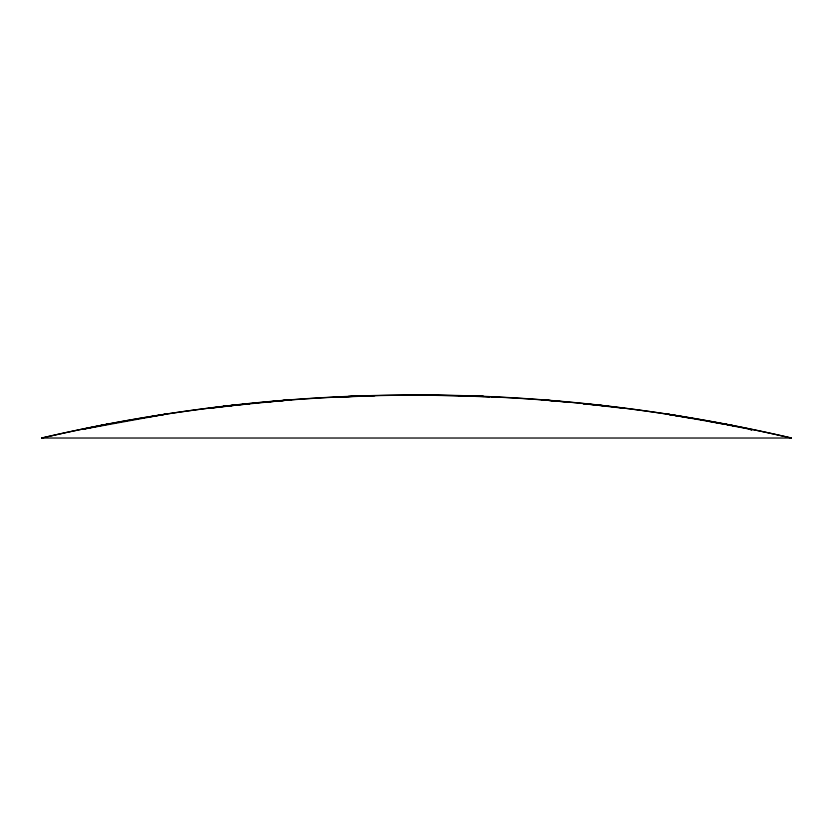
<?xml version="1.0" encoding="UTF-8"?>
<svg xmlns="http://www.w3.org/2000/svg" width="833" height="833" viewBox="0 0 833 833"><rect width="100%" height="100%" fill="white"/><g stroke="black" fill="none" stroke-linecap="round" stroke-linejoin="round"><path stroke-width="1.25" d="M98.252 426.007L108.904 423.955L83.29 429.182L166.683 413.991L150.544 416.739M225.889 406.4L208.229 408.42L233.834 405.202L223.182 406.41L291.623 399.715L275.484 401.225M228.419 406.119L233.469 405.536M235.989 405.255L249.869 403.672M264.832 402.245L291.623 399.715M348.121 396.487L358.763 396.071L333.158 397.341L340.728 397.06M344.518 396.914L358.398 396.383M365.968 396.102L374.808 395.769M41.671 438.023L791.35 438.023C545.782 380.91 287.323 380.9 41.754 438.023A1652.787 1652.787 0 0 1 791.329 438.023M431.411 395.259L415.625 394.988L471.301 396.091M475.018 396.196L483.702 396.414L473.05 396.05M458.9 395.779L466.553 396.071M475.487 396.414L489.523 396.945M492.074 397.039L499.738 397.331M566.992 402.12L541.377 399.715L556.34 401.1M597.979 405.088L608.631 406.233L583.027 403.651L596.907 405.234M599.427 405.515L604.477 406.098M606.997 406.379L624.667 408.389M722.919 423.737L733.561 425.736L666.421 413.991L681.269 416.521M666.421 413.991L691.921 418.364M708.06 421.165L724.429 424.309M726.938 424.788L749.596 429.151L751.741 430.411"/></g></svg>
